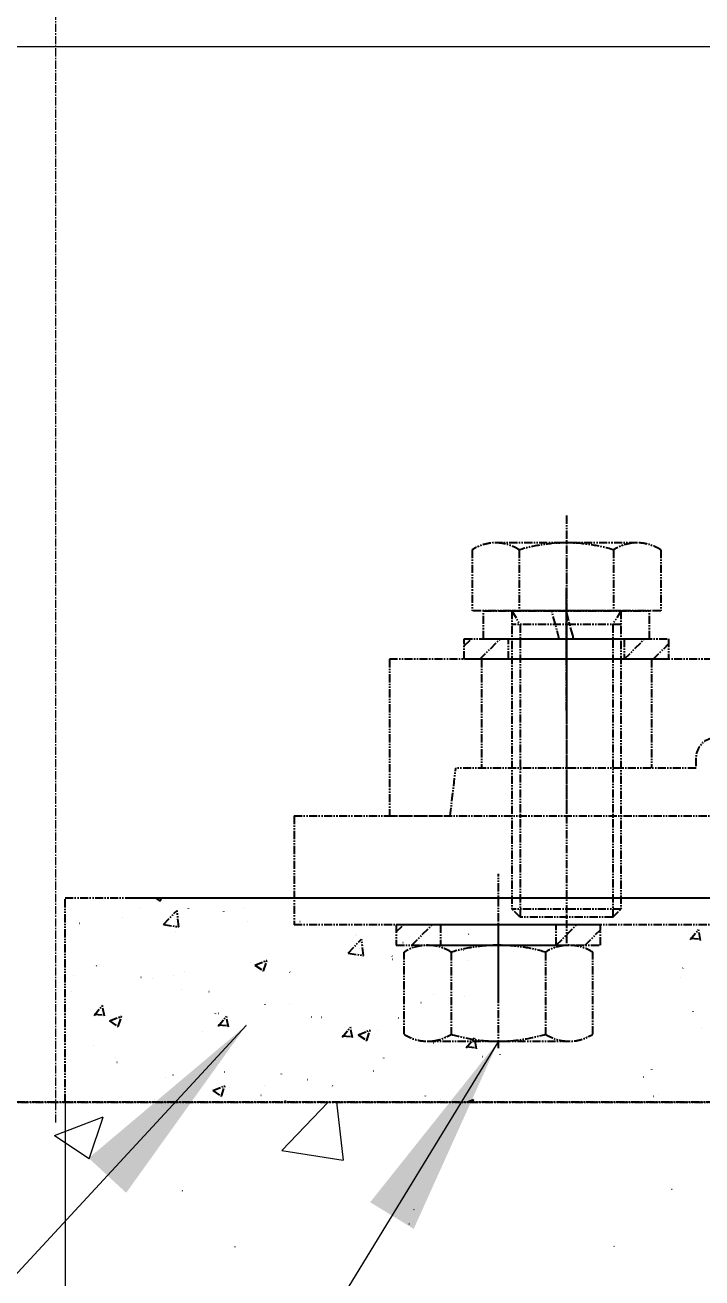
# Model space of a CAD drawing. Header units: millimetres. Extents: x -50460 to 50460, y -35640 to 35640.
# Drawn here: x 22964 to 23958, y 13609 to 15449 of the extents above; entities that cross this region are included whole.
import ezdxf

# ---------------------------------------------------------------- set-up
doc = ezdxf.new("R2010")
doc.units = ezdxf.units.MM
doc.linetypes.add('双点画线', pattern=[22, 12, -2, 2, -2, 2, -2])
doc.linetypes.add('点画线', pattern=[18, 12, -2, 2, -2])
doc.layers.get('0').update_dxf_attribs({"lineweight": 35})
for name, color, linetype, lineweight in [('7', 30, '双点画线', 18), ('中心线层', 1, '点画线', 18), ('剖面线层', 6, 'Continuous', 18), ('尺寸线层', 4, 'Continuous', 18)]:
    doc.layers.add(name, color=color, linetype=linetype, lineweight=lineweight)
doc.styles.get("Standard").update_dxf_attribs({"font": ''})
doc.styles.get('Standard').set_extended_font_data('宋体')
doc.dimstyles.new('AM_DEMATIC$0', dxfattribs={"dimscale": 120, "dimtxt": 3, "dimasz": 1.5, "dimexe": 1, "dimexo": 0, "dimgap": 1, "dimtad": 1, "dimdsep": 46, "dimtxsty": 'Standard', "dimblk": '_CAXARROW', "dimcen": 0, "dimdle": 3, "dimclrd": 256, "dimclre": 256, "dimclrt": 2, "dimadec": 0, "dimazin": 2, "dimtfac": 0.7071067811865475, "dimtdec": 3, "dimtmove": 0, "dimatfit": 3, "dimfxl": 1, "dimfrac": 2, "dimtolj": 1, "dimlwd": 18, "dimarcsym": 0})

# ---------------------------------------------------------------- blocks, each defined once
blk = doc.blocks.new('*X1180')
at = {"layer": '7', "linetype": '双点画线', "lineweight": 25}
for p, q in [((-731.4038882213936, 225.4828453068676), (-731.4038882213936, -404.5171546931324)), ((-627.4808397672314, 185.4828453068676), (-835.3269366755558, 185.4828453068676)), ((-869.9679528268462, 175.2653511683802), (-869.9679528268462, 85.4828453068676)), ((-800.6859205241199, 175.2653511683802), (-800.6859205241199, 85.4828453068676)), ((-662.1218559186673, 175.2653511683802), (-662.1218559186673, 85.4828453068676)), ((-592.839823615941, 175.2653511683802), (-592.839823615941, 85.4828453068676)), ((-731.4038882213936, 163.9585626021999), (-731.4038882213936, -49.02282421710152)), ((-731.4038882213936, -60.51715469315423), (-731.4038882213936, 119.4828453068458)), ((-731.4038882213936, 14.48284530684577), (-731.4038882213936, 115.4828453068676)), ((-592.839823615941, 85.4828453068676), (-869.9679528268462, 85.4828453068676)), ((-853.4038882213645, 85.4828453068676), (-609.4038882214227, 85.4828453068676)), ((-853.4038882213645, 44.48284530684577), (-853.4038882213645, 85.4828453068676)), ((-651.4038882213936, 85.4828453068676), (-811.4038882213936, 85.4828453068676)), ((-811.4038882213936, 85.4828453068676), (-799.4038882214227, 65.4828453068676)), ((-811.4038882213936, 85.4828453068676), (-811.4038882213936, -352.5171546931251)), ((-742.0154690706113, 44.48284530684577), (-753.0013859602332, 85.4828453068676)), ((-722.2139896317094, 49.78863573145463), (-731.7782242617977, 85.4828453068676)), ((-651.4038882213936, 85.4828453068676), (-663.4038882213645, 65.4828453068676)), ((-651.4038882213936, 85.4828453068676), (-651.4038882213936, -352.5171546931251)), ((-609.4038882214227, 44.48284530684577), (-609.4038882214227, 85.4828453068676)), ((-651.4038882213936, 65.4828453068676), (-811.4038882213936, 65.4828453068676)), ((-799.4038882214227, 65.4828453068676), (-799.4038882214227, -364.5171546931324)), ((-731.4038882213936, 64.69433564845349), (-731.4038882213936, -211.0094736763149)), ((-663.4038882213645, 65.4828453068676), (-663.4038882213645, -364.5171546931324)), ((-881.4038882213936, 44.48284530684577), (-581.4038882213936, 44.48284530684577)), ((-881.4038882213936, 14.48284530684577), (-881.4038882213936, 44.48284530684577)), ((-881.4038882213936, 34.18847279120928), (-871.1095157045929, 44.482845308592)), ((-858.6831088359759, 14.48284530568162), (-828.6831088353938, 44.4828453062637)), ((-853.4038882213645, 44.48284530684577), (-609.4038882214227, 44.48284530684577)), ((-816.4038882213936, 14.48284530684577), (-816.4038882213936, 44.48284530684577)), ((-720.7923073721759, 44.48284530684577), (-722.2139896317094, 49.78863573145463)), ((-646.4038882213936, 44.48284530684577), (-646.4038882213936, 14.48284530684577)), ((-646.4038882196473, 14.63003156670129), (-616.5510744812491, 44.48284530568162)), ((-604.1246676085575, 14.4828453062637), (-581.4038882231398, 37.2036246916814)), ((-581.4038882213936, 44.48284530684577), (-581.4038882213936, 14.48284530684577)), ((-341.3080489188724, 14.48284530684759), (-991.3080361783796, 14.48284530684577)), ((-991.3080361783796, 14.48284530684577), (-991.3080361783796, -215.5171504463233)), ((-581.4038882213936, 14.48284530684577), (-881.4038882213936, 14.48284530684577)), ((-856.4038882213936, 14.48284530684577), (-856.4038882213936, -145.5171511168755)), ((-606.4038882213936, 14.48284530684577), (-606.4038882213936, -145.5171511168755)), ((-902.0704996194399, -215.5171504463233), (-893.9875573311292, -145.5170557494439)), ((-541.308044448524, -145.5171511168755), (-893.9876123915019, -145.5171511168755)), ((-541.308044448524, -130.7034332499115), (-541.308044448524, -145.5171511168755)), ((-1131.403888221394, -215.5171504463233), (1168.596111778606, -215.5171504462833)), ((-1131.403888221394, -215.5171504463233), (-1131.403888221394, -375.5171504463233)), ((-991.3080361783796, -215.5171504463233), (-902.0704996194399, -215.5171504463233)), ((-831.4038882213936, -480.5171504462869), (-831.4038882213936, -300.5171504462869)), ((-1467.757032986556, -336.0171494723218), (1532.242967013444, -336.0171494722781)), ((-1467.757032986556, -636.0171494723218), (-1467.757032986556, -336.0171494723218)), ((-1373.844265036896, -336.0171504462796), (1411.036488594109, -336.0171504462742)), ((-1335.256368514383, -336.0171494742117), (-1328.043932301516, -340.8819991269793)), ((-1328.043716284592, -340.8809137616499), (-1326.411734747235, -336.0171494730475)), ((-1383.093217661662, -364.5178588064337), (-1382.841390666872, -364.4847051536308)), ((-1358.971104087395, -350.3649278825487), (-1358.756882660236, -350.5014019830942)), ((-1323.153183586692, -375.0080022484708), (-1303.369505747105, -354.3891585335241)), ((-1300.56306126251, -378.5106556030969), (-1303.369300117047, -354.3883238898361)), ((-1286.643478657497, -351.8200097748941), (-1286.391651662707, -351.7868561220548)), ((-1235.133132949559, -355.6693252285568), (-1234.945864506008, -355.8409251412759)), ((-1205.253252258262, -351.9834781957998), (-1205.051740509807, -351.8288527928253)), ((-799.4038882214227, -364.5171546931324), (-811.4038882213936, -352.5171546931251)), ((-651.4038882213936, -352.5171546931251), (-811.4038882213936, -352.5171546931251)), ((-663.4038882213645, -364.5171546931324), (-799.4038882214227, -364.5171546931324)), ((-663.4038882213645, -364.5171546931324), (-651.4038882213936, -352.5171546931251)), ((-1446.931360840681, -372.9223097972899), (-1446.679533845891, -372.8891561444871)), ((-1323.153183660615, -375.0080026335509), (-1300.563248130202, -378.5114884304148)), ((-1305.201525851153, -384.6199271130918), (-1304.987304423848, -384.7564012136372)), ((-1200.389961728652, -370.7402657710209), (-1200.175740301493, -370.8767398715299)), ((1168.596111778606, -375.5171504462833), (-1131.403888221394, -375.5171504463233)), ((-1122.779967123934, -370.8845709684119), (-1122.578455375478, -370.7299455654374)), ((-681.4038882213936, -375.5171504462869), (-981.4038882213936, -375.5171504462869)), ((-981.4038882213936, -375.5171504462869), (-981.4038882213936, -405.5171504462869)), ((-981.4038882184832, -385.8115229584309), (-971.109515705175, -375.5171504451228)), ((-958.6831088319013, -405.5171504433765), (-928.6831088342296, -375.5171504451228)), ((-916.4038882213936, -375.5171504462869), (-916.4038882213936, -405.5171504462869)), ((-831.4038882213936, -556.7346445847234), (-831.4038882213936, -375.5171504462505)), ((-746.4038882213936, -405.5171504462869), (-746.4038882213936, -375.5171504462869)), ((-746.4038882202294, -405.3699641870135), (-716.551074480667, -375.517150446869)), ((-704.1246676073933, -405.5171504457048), (-681.4038882219756, -382.7963710597051)), ((-681.4038882213936, -405.5171504462869), (-681.4038882213936, -375.5171504462869)), ((-549.5521497794834, -397.1432216075136), (-537.3070458149596, -382.5500749660951)), ((-534.369952117122, -398.4710177293182), (-537.3068428272381, -382.5496157679318)), ((-1052.073957235698, -417.0498318881091), (-1032.290279396111, -396.4309881731624)), ((-1040.951933661127, -391.6615000617112), (-1040.737712233822, -391.7979741622203)), ((-1040.30668198975, -389.7856637409513), (-1040.105170241295, -389.6310383380132)), ((-1029.483872730489, -420.5526545673292), (-1032.290111585025, -396.4303228540684)), ((-971.6682343682623, -401.7363315467101), (-971.4164073734719, -401.7031778939072)), ((-875.2184953640972, -389.0384825151723), (-874.9666683693067, -389.005328862333)), ((-549.3889434929588, -395.2777659500516), (-534.2069362940674, -396.606019469511)), ((-1052.073957294924, -417.0498321961004), (-1029.484021764511, -420.5533179929644)), ((-1035.506377547281, -410.1407825375663), (-1035.25455055249, -410.1076288847635)), ((-987.691644953884, -421.245525438173), (-987.5043765103328, -421.4171253508921)), ((-981.4038882213936, -405.5171504462869), (-681.4038882213936, -405.5171504462869)), ((-969.9679528269917, -536.299656307785), (-969.9679528269917, -415.7346445847379)), ((-957.8333968548395, -408.6867565144366), (-957.6318851063843, -408.5321311114621)), ((-935.3269366755558, -405.5171504462505), (-727.4808397673769, -405.5171504462505)), ((-900.6859205242654, -415.7346445847379), (-900.6859205242654, -536.299656307785)), ((-882.3707913022372, -412.0368379500378), (-882.1565698750783, -412.1733120505469)), ((-762.1218559186673, -415.7346445847379), (-762.1218559186673, -536.299656307785)), ((-692.839823615941, -536.299656307785), (-692.839823615941, -415.7346445847379)), ((-1421.429582479177, -435.676340291724), (-1421.228070730722, -435.5217148887496)), ((-1196.172000222577, -431.2928130392193), (-1195.920173227787, -431.2596593864164)), ((-1189.064073276386, -434.6250973282094), (-1171.279366151575, -427.7981878893497)), ((-1189.064073638438, -434.6250974648156), (-1176.429541032703, -443.1471973137031)), ((-1176.429406552779, -443.1462303821918), (-1171.279220206925, -427.7972255916047)), ((-987.1823554247385, -425.9164992922542), (-986.9681339975796, -426.0529733927633)), ((-875.3601117209473, -427.5878492864667), (-875.1585999724921, -427.4332238834922)), ((-560.2432510748622, -438.9548042870611), (-559.9914240800717, -438.9216506342582)), ((-1455.913761606062, -449.9096274407239), (-1455.699540178903, -450.0461015412329)), ((-1356.459882405761, -452.3951130616497), (-1356.208055410971, -452.3619594088104)), ((-1338.956297344266, -454.5774330652075), (-1338.754785595811, -454.422807662233)), ((-1308.602236888255, -449.5094439501208), (-1308.414968444704, -449.6810438628763)), ((-1292.621739226743, -443.9906620707934), (-1292.369912231952, -443.9575084179542)), ((-1137.940810747241, -444.7296799377018), (-1137.75354230369, -444.9012798504209)), ((-564.3516208759684, -453.3334101290911), (-564.1373994486639, -453.4698842296002)), ((-1458.851402682485, -472.9935984506701), (-1458.664134238934, -473.1651983634256)), ((-1296.475733538537, -470.8308617314124), (-1296.261512111232, -470.9673358319214)), ((-1256.483012209937, -473.4785258378197), (-1256.281500461482, -473.3239004348452)), ((-926.6421323566465, -477.1870969895845), (-926.4548639130953, -477.3586969023036)), ((-1425.229742876982, -508.5048121615582), (-1412.984638912458, -493.9116655201396)), ((-1410.04762503333, -509.8319200193546), (-1412.984515743301, -493.9105180579681)), ((-1174.009727075609, -492.3796186103955), (-1173.808215327299, -492.224993207421)), ((-1137.894591179356, -491.2061996193024), (-1137.680369752197, -491.3426737198115)), ((-945.034899112361, -489.6135858019279), (-944.7830721175706, -489.5804321490887)), ((-881.1967559333425, -481.2091348110716), (-880.944928938552, -481.1759811582324)), ((-1425.066536690283, -506.6393567412924), (-1409.884529491392, -507.9676102607882)), ((-1402.480558773677, -516.5480105942734), (-1384.695851648867, -509.7211011554136)), ((-1389.845954213233, -525.0689765462848), (-1384.695767867233, -509.7199717556978)), ((-1247.552724291018, -505.4510155015323), (-1247.365455847466, -505.6226154142878)), ((-1243.045656496106, -524.4438544473833), (-1230.800552531582, -509.8507078059647)), ((-1242.706155302149, -505.0858609619554), (-1242.49193387499, -505.2223350624645)), ((-1227.863552542985, -525.7711053676776), (-1230.800443253102, -509.8497034062912)), ((-1105.700521787658, -510.7656163035444), (-1105.448694792867, -510.7324626507416)), ((-1091.536441940698, -511.2807113838444), (-1091.334930192243, -511.1260859808699)), ((-978.4565631116857, -512.1274339098109), (-978.2423416845268, -512.2639080103563)), ((-545.4669711830502, -503.1922203778249), (-545.265459434595, -503.0375949748504)), ((-1402.48055921591, -516.5480107208386), (-1389.846026610176, -525.0701105697262)), ((-1265.988403970841, -531.8679163259749), (-1265.736576976051, -531.8347626731356)), ((-1242.882450303296, -522.5783989749852), (-1227.700443104404, -523.906652494481)), ((-1202.150260791823, -523.4634653351186), (-1201.898433797032, -523.4303116822794)), ((-1060.861570115376, -540.3828967330282), (-1048.616466150852, -525.7897500916097)), ((-1045.679480052931, -541.7102907160752), (-1048.616370763048, -525.7888887546887)), ((-1037.449682038277, -536.8902955573521), (-1019.664974913467, -530.0633861184924)), ((-1024.815096821985, -545.4115470024426), (-1019.664910476131, -530.0625422118555)), ((-1009.063156806951, -530.1818041558745), (-1008.861645058496, -530.0271787529)), ((-533.6099158189609, -526.8320585422789), (-533.3580888241704, -526.7989048894397)), ((-1060.698363916308, -538.5174412086799), (-1045.516356717417, -539.8456947281757)), ((-1037.449682369479, -536.8902956515394), (-1024.815149763745, -545.412395500427)), ((-935.3269366755558, -546.517150446236), (-727.4808397673769, -546.517150446236)), ((-926.5898716721858, -549.0828969289596), (-926.3883599238761, -548.9282715259851)), ((-924.6869848752976, -546.3824331403539), (-924.4727634481387, -546.5189072408994)), ((-878.6774837347912, -556.3219390186732), (-866.4323797702673, -541.7287923772546)), ((-863.495407562732, -557.6494760644364), (-866.4322982728481, -541.72807410305)), ((-1426.654026646283, -553.0199468275932), (-1426.402199651493, -552.9867931747904)), ((-1393.418391056766, -570.3755612888599), (-1393.204169629462, -570.5120353894054)), ((-878.5142775293207, -554.4564834423745), (-863.3322703304293, -555.7847369618339)), ((-854.5634206774412, -569.0863890663259), (-854.3115936826507, -569.0532354134866)), ((-844.116586537566, -567.9839897020083), (-843.9150747891108, -567.8293642990338)), ((-829.4498101543286, -566.2474516987295), (-829.2625417107774, -566.4190516114486)), ((-1391.697395409137, -577.2321712294834), (-1391.495883660682, -577.0775458265452)), ((-1000.111236294615, -571.0272157102027), (-999.9239678510639, -571.1988156229218)), ((-606.6678144488833, -587.6790053193345), (-606.4535930217244, -587.8154794198435)), ((-1321.021828229859, -599.2911342231691), (-1320.834559786308, -599.4627341359246)), ((-1309.224110274808, -596.1332640020573), (-1309.022598526499, -595.9786385990828)), ((-1233.980362989096, -591.2967955795484), (-1233.766141561937, -591.4332696800575)), ((-1150.3604020887, -594.5113702106773), (-1150.173133645148, -594.6829701234328)), ((-1111.678782357048, -602.9362685995166), (-1111.426955362258, -602.9031149466773)), ((-1015.229043352883, -590.2384195679788), (-1014.977216358093, -590.2052659151395)), ((-618.1511317630066, -598.7048687495935), (-617.9638633194554, -598.876468662349)), ((-1250.866167535423, -618.8132088234142), (-1233.081460410758, -611.9862993845545)), ((-1250.866167946951, -618.8132089075607), (-1238.231635341217, -627.3353087564483)), ((-1238.231644481566, -627.3342931668249), (-1233.081458135566, -611.9852883762378)), ((-1226.750825139898, -615.0343567755062), (-1226.549313391442, -614.8797313725681)), ((-1180.210784752708, -625.5517948100915), (-1179.996563325549, -625.6882689106005)), ((-1175.516925536067, -611.3407195903728), (-1175.265098541277, -611.3075659375336)), ((-1075.399220630497, -611.6721334681661), (-1075.184999203193, -611.8086075686751)), ((-596.6967311342887, -624.6872680203542), (-596.495219385979, -624.5326426173797)), ((2015.770187318703, -636.0171504462742), (-2015.770187318703, -636.0171504462814)), ((-1951.28429098273, -636.0171504462814), (2015.770187318558, -636.0171504462742)), ((-1336.182548211364, -632.4927500920257), (-1335.930721216573, -632.4595964391865)), ((-1144.277540006151, -633.9354495475363), (-1144.076028257696, -633.7808241445618)), ((-939.0617236973776, -626.9687872616141), (-938.8744552538265, -627.1403871743332)), ((-915.9611925623904, -632.5933677581288), (-915.7469711352314, -632.7298418586379)), ((-877.6596268720459, -636.017150441914), (-868.0505836753582, -632.3285843476351)), ((-869.2885011539329, -636.0171504462796), (-868.0506007454824, -632.3278588319972)), ((-603.8040600594832, -627.4568923080024), (-603.5522330646927, -627.4237386551995))]:
    blk.add_line(p, q, dxfattribs=at)
for centre, radius, start, end in [((-835.3269366755558, 121.6512850049166), 63.83156030192944, 57.13276776341325, 122.8672322363916), ((-731.4038882213936, -54.5171546931324), 240.0000000000005, 73.22134511907637, 106.7786548809969), ((-627.4808397672314, 121.6512850049166), 63.83156030192959, 57.1327677634134, 122.8672322363918), ((-511.308044448524, -130.7034322887212), 30.00000000000002, 103.0000028856361, 180.0000000001283), ((-935.3269366755558, -469.3487107481651), 63.83156030192949, 57.13276776341318, 122.8672322363914), ((-831.4038882213936, -645.5171504462505), 240.0000000000004, 73.22134511907612, 106.7786548809965), ((-727.4808397673769, -469.3487107481651), 63.83156030192944, 57.13276776341326, 122.8672322363919), ((-935.3269366755558, -482.6855901443214), 63.83156030192969, 237.1327677634134, 302.8672322363917), ((-831.4038882213936, -306.517150446236), 240.0000000000007, 253.2213451190763, 286.7786548809966), ((-727.4808397673769, -482.6855901443214), 63.83156030192944, 237.1327677634131, 302.8672322363918)]:
    blk.add_arc(centre, radius, start, end, dxfattribs=at)
at = {"layer": '中心线层', "linetype": '点画线', "lineweight": 18}
blk.add_line((-1481.403888221394, -666.0171504463542), (-1481.403888221397, 1507.743275132267), dxfattribs=at)
at = {"layer": '剖面线层', "linetype": 'Continuous', "lineweight": 18}
for p, q in [((-1149.525240573203, -707.1129338815463), (-1081.309190504617, -636.0171504469345)), ((-1058.93833234426, -721.3573137478688), (-1068.866264890166, -636.0171504469345)), ((-1483.139644742623, -684.9093911276977), (-1412.000816243526, -657.6017533723316)), ((-1432.376038088987, -719.2314005727567), (-1411.775292705279, -657.8353814104448)), ((-1483.13950501004, -684.9094615210597), (-1432.601374587102, -718.9978609166465)), ((-1149.525252017193, -707.1128632736527), (-1059.16550989532, -721.1268064611813)), ((-1296.285149992909, -765.7970646811755), (-1295.42826428391, -766.3429610832482)), ((-577.2853278091497, -763.9142152166478), (-576.2780198299879, -763.7816006053636)), ((-956.2523805011006, -793.414732575804), (-955.503306726896, -794.1011322267532)), ((-963.0842838258104, -814.7056113428353), (-962.0769758467213, -814.572996731551)), ((-1218.436856541812, -848.3234153062967), (-1217.42954856265, -848.1908006949761)), ((-661.960580557643, -847.2984162344455), (-661.1036948487163, -847.8443126365182))]:
    blk.add_line(p, q, dxfattribs=at)
at = {"layer": '尺寸线层'}
blk.add_circle((0, 0), 2113.728285221186, dxfattribs=at)
blk = doc.blocks.new('*X1182')
at = {"layer": '尺寸线层', "linetype": 'Continuous', "lineweight": 18, "transparency": 16777216}
for points in [[(21853.6432756285, 15416.93503330375), (21876.1432756285, 15236.93503330375), (21831.1432756285, 15236.93503330375)], [(21853.6432756285, 13866.93503330378), (21876.1432756285, 14046.93503330378), (21831.1432756285, 14046.93503330378)]]:
    blk.add_hatch(color=256, dxfattribs=at).paths.add_polyline_path(points, flags=0)
at = {"layer": '尺寸线层', "transparency": 16777216}
for p, q in [((24286.69963968549, 15416.93503330375), (21733.6432756285, 15416.93503330375)), ((22474.58334058824, 13866.93503330378), (21733.6432756285, 13866.93503330378))]:
    blk.add_line(p, q, dxfattribs=at)
at = {"layer": '尺寸线层', "linetype": 'Continuous', "lineweight": 18, "transparency": 16777216}
blk.add_line((21853.6432756285, 15416.93503330375), (21853.6432756285, 13866.93503330378), dxfattribs=at)
at = {"layer": '尺寸线层', "color": 2, "transparency": 16777216, "insert": (21553.64327562849, 14657.93503280376), "char_height": 360.0000000000001, "width": 1356, "attachment_point": 5, "rotation": 90, "line_spacing_factor": 1.37}
blk.add_mtext('155', dxfattribs=at)
blk = doc.blocks.new('_CAXARROW')
blk.add_hatch(color=0).paths.add_polyline_path([(0, 0), (-1, 0.125), (-1, -0.125)], flags=0)
blk = doc.blocks.new('*X1183')
at = {"layer": '尺寸线层'}
blk.add_hatch(color=256, dxfattribs=at).paths.add_polyline_path([(23288.45509410991, 13979.52187206779), (23112.33055853169, 13733.78543202001), (23057.26080515311, 13784.70028508688)], flags=0)
blk.add_line((23288.45509410991, 13979.52187206779), (21607.66777931868, 12161.57411552953), dxfattribs=at)
blk = doc.blocks.new('*X1185')
at = {"layer": '尺寸线层'}
blk.add_hatch(color=256, dxfattribs=at).paths.add_polyline_path([(23658.94965440352, 13956.43503330383), (23534.64982268452, 13680.83423171823), (23470.63423557788, 13719.91113803631)], flags=0)
blk.add_line((23658.94965440352, 13956.43503330383), (21853.6432756285, 10998.99140140677), dxfattribs=at)
blk = doc.blocks.new('*X1187')
at = {"layer": '尺寸线层', "linetype": 'Continuous', "lineweight": 18, "transparency": 16777216}
for points in [[(23022.59649492039, 11347.97756748099), (23202.59649492039, 11370.47756748099), (23202.59649492039, 11325.47756748099)], [(26022.59649492039, 11347.97756748099), (25842.59649492039, 11370.47756748099), (25842.59649492039, 11325.47756748099)]]:
    blk.add_hatch(color=256, dxfattribs=at).paths.add_polyline_path(points, flags=0)
at = {"layer": '尺寸线层', "transparency": 16777216}
for p, q in [((23022.59649492039, 13866.93503427774), (23022.59649492039, 11227.97756748099)), ((26022.59649492039, 13866.93503427779), (26022.59649492039, 11227.97756748099))]:
    blk.add_line(p, q, dxfattribs=at)
at = {"layer": '尺寸线层', "linetype": 'Continuous', "lineweight": 18, "transparency": 16777216}
blk.add_line((23022.59649492039, 11347.97756748099), (26022.59649492039, 11347.97756748099), dxfattribs=at)
at = {"layer": '尺寸线层', "color": 2, "transparency": 16777216, "insert": (24535.59649542039, 11647.97756748099), "char_height": 360.0000000000001, "width": 1424, "attachment_point": 5, "line_spacing_factor": 1.37}
blk.add_mtext('300', dxfattribs=at)

msp = doc.modelspace()

# ---------------------------------------------------------------- block references
at = {"layer": '尺寸线层'}
for name, p in [('*X1180', (24490.35352790694, 14502.95218375007)), ('*X1183', (0, 0)), ('*X1185', (0, 0))]:
    msp.add_blockref(name, p, dxfattribs=at)

# ---------------------------------------------------------------- dimensions: what is measured, and where the dimension line sits
dim = msp.add_linear_dim(base=(21853.6432756285, 13866.93503330378), p1=(24286.69963968549, 15416.93503330375), p2=(22474.58334058824, 13866.93503330378), angle=270, text='155', dimstyle='AM_DEMATIC$0', override={"dimsah": 1, "dimtfill": 1, "dimtzin": 8}, dxfattribs=at)
dim.commit()
dim.dimension.update_dxf_attribs({"geometry": '*X1182', "text_midpoint": (21853.6432756285, 14641.93503330377)})
dim = msp.add_linear_dim(base=(26022.59649492039, 11347.97756748099), p1=(23022.59649492039, 13866.93503427774), p2=(26022.59649492039, 13866.93503427779), text='300', dimstyle='AM_DEMATIC$0', override={"dimsah": 1, "dimtfill": 1, "dimtzin": 8}, dxfattribs=at)
dim.commit()
dim.dimension.update_dxf_attribs({"geometry": '*X1187', "text_midpoint": (24522.59649492039, 11347.97756748099)})

doc.saveas('drawing.dxf')
